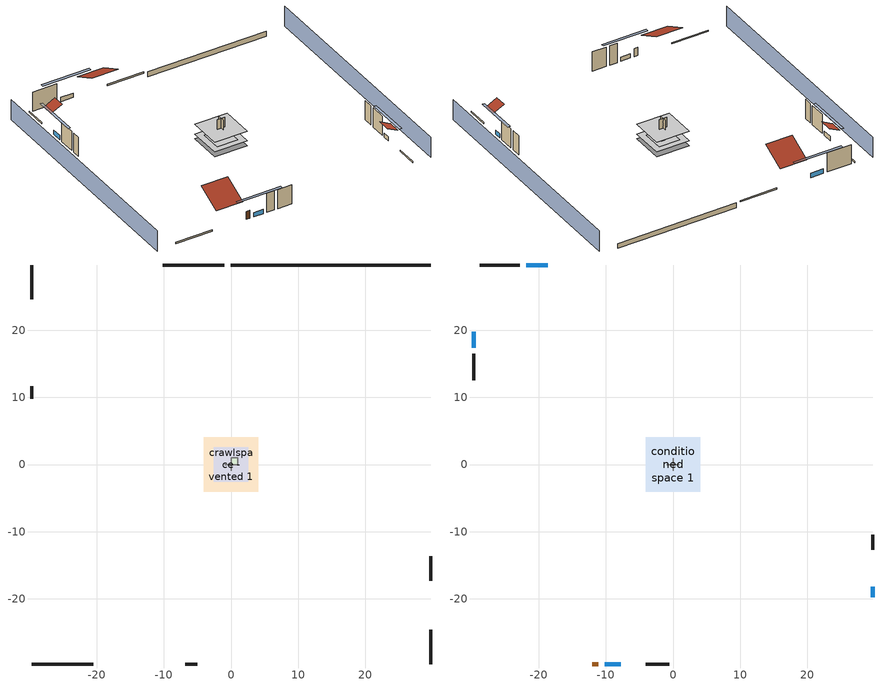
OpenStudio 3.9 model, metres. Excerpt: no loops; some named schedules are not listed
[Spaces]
garage 1
 floor foundation (Slab1 construction): -2.59,-2.59 -2.59,2.59 2.59,2.59 2.59,-2.59 z0
 wall outside (Wall1 construction): 29.69,-17.3 29.69,-13.64 z0.3:5.18
 wall outside (Wall2 construction): -6.82,-29.69 -4.99,-29.69 z0.3:5.18
 wall outside (Wall9 construction): -29.69,11.62 -29.69,9.79 z0.3:5.18
 wall to conditioned space 1 (Wall5 construction Reversed): 0.91,0 -0.91,0 z0.3:5.18
 wall to conditioned space 1 (Wall6 construction Reversed): 0,0.91 0,-0.91 z0.3:5.18
crawlspace - vented 1
 floor foundation (Slab2 construction): -4.05,-4.05 -4.05,4.05 4.05,4.05 4.05,-4.05 z-0.91
 wall outside (RimJoist1 construction): -0.99,29.69 -10.16,29.69 z0.3:0.61
 wall outside (RimJoist2 construction): 29.69,-29.69 29.69,-24.6 z0.3:0.61
 wall outside (RimJoist3 construction): -29.69,-29.69 -20.52,-29.69 z0.3:0.61
 wall outside (RimJoist4 construction): -29.69,29.69 -29.69,24.6 z0.3:0.61
 wall foundation (FoundationWall1 construction): 29.69,29.69 -0.06,29.69 z-0.91:0.3
furnace airloop ret air space
 floor adiabatic (AdiabaticConst): 0,0 0,1 1,1 1,0 z0
 wall adiabatic (AdiabaticConst): 0,1 0,0 1,0 1,1 0,1 z0:1
 ceiling adiabatic (AdiabaticConst): 1,0 1,1 0,1 0,0 z1
conditioned space 1
 floor to crawlspace - vented 1 (Floor1 construction): -4.05,-4.05 -4.05,4.05 4.05,4.05 4.05,-4.05 z0.3
 floor to garage 1 (Floor2 construction): -2.59,-2.59 -2.59,2.59 2.59,2.59 2.59,-2.59 z0.3
 floor adiabatic (AdiabaticFloorConstruction): -4.05,-4.05 -4.05,4.05 4.05,4.05 4.05,-4.05 z2.74
 wall outside (Wall3 construction): -22.79,29.69 -28.76,29.69 z0.3:5.18
 wall outside (Wall4 construction): 29.69,-12.71 29.69,-10.42 z0.3:5.18
 wall outside (Wall7 construction): -4.07,-29.69 -0.59,-29.69 z0.3:5.18
 wall outside (Wall8 construction): -29.69,16.45 -29.69,12.54 z0.3:5.18
 wall outside (AdiabaticWallConstruction): -18.66,29.69 -21.86,29.69 / -29.69,19.76 -29.69,17.37 z0.3:1.39; 29.69,-19.76 29.69,-18.23 z0.3:1.3; -10.18,-29.69 -7.75,-29.69 z0.3:1.36
 wall outside (AdiabaticWallConstruction 1): -12.02,-29.69 -11.1,-29.69 z0.3:2.34
 window (WindowConstruction): -18.66,29.69 -21.86,29.69 z0.3:1.39
 window (WindowConstruction 1): 29.69,-19.76 29.69,-18.23 z0.3:1.3
 window (WindowConstruction 2): -10.18,-29.69 -7.75,-29.69 z0.3:1.36
 window (WindowConstruction 3): -29.69,19.76 -29.69,17.38 z0.3:1.39
 door (Door): -12.02,-29.69 -11.11,-29.69 z0.3:2.34
 ceiling adiabatic (AdiabaticFloorConstruction): 4.05,-4.05 4.05,4.05 -4.05,4.05 -4.05,-4.05 z2.74
 roof outside (Roof1 construction): -17.73,29.69,5.18 -17.73,23.75,8.15 -11.09,23.75,8.15 -11.09,29.69,5.18
 roof outside (Roof2 construction): -12.95,-29.69,5.18 -12.95,-23.75,8.15 -19.59,-23.75,8.15 -19.59,-29.69,5.18
 roof outside (Roof3 construction): 29.69,-20.69,5.18 27.02,-20.69,6.52 27.02,-23.67,6.52 29.69,-23.67,5.18
 roof outside (Roof4 construction): -29.69,20.69,5.18 -27.02,20.69,6.52 -27.02,23.67,6.52 -29.69,23.67,5.18
shading: -34.26,29.69 -34.26,-29.69 / 34.26,-29.69 34.26,29.69 z0:5.18; -26.26,29.69 -14.26,29.69 -14.26,30.3 -26.26,30.3 z5.79; 29.69,-13.83 29.69,-24.16 30.3,-24.16 30.3,-13.83 z5.7; -3.35,-29.69 -14.57,-29.69 -14.57,-30.3 -3.35,-30.3 z5.76; -29.69,12.98 -29.69,24.16 -30.3,24.16 -30.3,12.98 z5.79
[Site]
Portland Intl Arpt_OR: Latitude {deg}=45.59; Longitude {deg}=-122.6; Time Zone {hr}=-8; Elevation {m}=33; Terrain=Suburbs; Keep Site Location Information=Yes
[Site:GroundTemperature:Shallow]
10.2558, 8.96328, 8.85977, 9.47314, 11.9355, 14.3863, 16.5111, 17.8571, 17.9714, 16.8767, 14.8061, 12.4304
[Site:WaterMainsTemperature]
Calculation Method=Schedule; Temperature Schedule=mains temperature schedule
[Building]
Building 1
[Material] Roughness=Rough
Name | Thickness {m} | Conductivity {W/m-K} | Density {kg/m3} | Specific Heat {J/kg-K} | Thermal Absorptance | Solar Absorptance | Visible Absorptance
asphalt or fiberglass shingles | 0.00635 | 0.162714 | 1121.4 | 1465.45 | 0.9 | 0.85 | 0.85
osb sheathing 0.75 in. | 0.01905 | 0.115458 | 512.64 | 1214.23 | 0.9 | 0.7 | 0.7
roof stud and cavity | 0.2032 | 0.150237 | 78.34581 | 1123.46 | 0.9 | 0.7 | 0.7
gypsum board | 0.0127 | 0.160291 | 801 | 837.4 | 0.9 | 0.6 | 0.6
stucco | 0.0254 | 0.649125 | 1281.6 | 879.27 | 0.9 | 0.5 | 0.5
osb sheathing 0.5 in. | 0.0127 | 0.115458 | 512.64 | 1214.23 | 0.9 | 0.7 | 0.7
wall stud and cavity | 0.1397 | 0.348569 | 139.0536 | 1170.24 | 0.9 | 0.6 | 0.6
wall stud and cavity 1 | 0.1397 | 0.556315 | 139.0536 | 1170.24 | 0.9 | 0.7 | 0.7
osb sheathing 0.5 in. 1; osb sheathing 0.5 in. 2 | 0.0127 | 0.115458 | 512.64 | 1214.23
wall stud and cavity 2 | 0.1397 | 0.680805 | 139.0536 | 1170.24 | 0.9 | 0.7 | 0.7
rim joist stud and cavity | 0.0508 | 0.180225 | 50.32683 | 1063.81 | 0.9 | 0.6 | 0.6
floor stud and cavity | 0.1397 | 0.923637 | 92.3553 | 1139.71 | 0.9 | 0.7 | 0.7
floor covering | 0.0127 | 0.0433444 | 54.468 | 1339.84 | 0.9 | 0.6 | 0.6
concrete 4.0 in. | 0.1016 | 1.803125 | 2242.8 | 837.4 | 0.9 | 0.7 | 0.7
concrete 8.0 in. | 0.2032 | 1.803125 | 2242.8 | 837.4 | 0.9 | 0.7 | 0.7
soil 0.5 in. | 0.0127 | 1.3848 | 1842.3 | 418.7 | 0.9 | 0.7 | 0.7
wood siding; wood siding 1 | 0.0254 | 0.102417 | 544.68 | 1172.36
wall rigid ins; floor rigid ins | 0.512978 | 0.029427 | 32.04 | 1214.23 | 0.9 | 0.7 | 0.7
wall stud and cavity 3 | 0.0889 | 0.380278 | 52.3479 | 1209.89 | 0.9 | 0.7 | 0.7
door material | 0.04445 | 0.0612267 | 512.64 | 1214.23 | 0.9 | 0.7 | 0.7
floor stud and cavity 1 | 0.1397 | 1.75129 | 37.0049 | 1207.88 | 0.9 | 0.7 | 0.7
wall stud and cavity 4 | 0.0889 | 0.391764 | 83.0341 | 1211.67 | 0.9 | 0.7 | 0.7
furniture material conditioned space 1; furniture material garage 1 | 0.1524 | 0.115458 | 640.8 | 1214.23 | 0.9 | 0.6 | 0.6
[Construction]
Roof1 construction; Roof2 construction; Roof3 construction; Roof4 construction: asphalt or fiberglass shingles, osb sheathing 0.75 in., roof stud and cavity, gypsum board
Wall1 construction; Wall2 construction: stucco, osb sheathing 0.5 in., wall stud and cavity
Wall3 construction; Wall4 construction: stucco, osb sheathing 0.5 in., wall stud and cavity 1, gypsum board
Wall5 construction Reversed: gypsum board, wall stud and cavity 2, osb sheathing 0.5 in. 1
Wall6 construction Reversed: gypsum board, wall stud and cavity 2, osb sheathing 0.5 in. 2
Wall7 construction; Wall8 construction: stucco, osb sheathing 0.5 in. 2, wall stud and cavity 1, gypsum board
Wall9 construction: stucco, osb sheathing 0.5 in. 2, wall stud and cavity
RimJoist1 construction; RimJoist2 construction; RimJoist3 construction; RimJoist4 construction: stucco, rim joist stud and cavity
Floor1 construction; Floor2 construction: floor stud and cavity, osb sheathing 0.75 in., floor covering
Slab1 construction: concrete 4.0 in.
FoundationWall1 construction: concrete 8.0 in.
Slab2 construction: soil 0.5 in.
WindowConstruction; WindowConstruction 1; WindowConstruction 2; WindowConstruction 3: WindowMaterial
AdiabaticWallConstruction: wood siding, wall rigid ins, wall stud and cavity 3, gypsum board
Door: door material
AdiabaticWallConstruction 1: wood siding 1, wall rigid ins, wall stud and cavity 3, gypsum board
AdiabaticFloorConstruction: floor stud and cavity 1, floor rigid ins, osb sheathing 0.75 in., floor covering
PartitionWallConstruction: gypsum board, wall stud and cavity 4, gypsum board
furniture construction conditioned space 1: furniture material conditioned space 1
furniture construction garage 1: furniture material garage 1
AdiabaticConst: Adiabatic
[WindowMaterial:SimpleGlazingSystem]
WindowMaterial: U-Factor {W/m2-K}=4.76952; Solar Heat Gain Coefficient=0.63
[Material:NoMass]
Adiabatic: Roughness=Rough; Thermal Resistance {m2-K/W}=176.1
[ThermalZone] Multiplier=1; Use Ideal Air Loads=No
Name | Volume {m3} | Thermostat
conditioned space | 384.656 | conditioned space temperature setpoint
garage | 65.242
crawlspace - vented | 79.8535
furnace airloop ret air zone | 1
[Sizing:Zone] Zone Cooling Design Supply Air Temperature Input Method=SupplyAirTemperature; Zone Cooling Design Supply Air Temperature {C}=14; Zone Cooling Design Supply Air Temperature Difference {deltaC}=11.11; Zone Heating Design Supply Air Temperature Input Method=SupplyAirTemperature; Zone Heating Design Supply Air Temperature {C}=40; Zone Heating Design Supply Air Temperature Difference {deltaC}=11.11; Zone Cooling Design Supply Air Humidity Ratio {kg-H2O/kg-air}=0.0085; Zone Heating Design Supply Air Humidity Ratio {kg-H2O/kg-air}=0.008; Cooling Design Air Flow Method=DesignDay; Heating Design Air Flow Method=DesignDay; Account for Dedicated Outdoor Air System=No; Dedicated Outdoor Air System Control Strategy=NeutralSupplyAir; Dedicated Outdoor Air Low Setpoint Temperature for Design {C}=autosize; Dedicated Outdoor Air High Setpoint Temperature for Design {C}=autosize; Zone Load Sizing Method=Sensible Load Only No Latent Load; Zone Latent Cooling Design Supply Air Humidity Ratio Input Method=HumidityRatioDifference; Zone Cooling Design Supply Air Humidity Ratio Difference {kgWater/kgDryAir}=0.005; Zone Latent Heating Design Supply Air Humidity Ratio Input Method=HumidityRatioDifference; Zone Humidification Design Supply Air Humidity Ratio Difference {kgWater/kgDryAir}=0.005; Sizing Option=Coincident
garage; crawlspace - vented; furnace airloop ret air zone
[Space]
Name | Thermal Zone | Volume {m3}
conditioned space 1 | conditioned space | 384.656
garage 1 | garage | 65.242
crawlspace - vented 1 | crawlspace - vented | 79.8535
furnace airloop ret air space | furnace airloop ret air zone
[ThermostatSetpoint:DualSetpoint]
conditioned space temperature setpoint: Heating Setpoint Temperature Schedule=heating setpoint; Cooling Setpoint Temperature Schedule=cooling setpoint; Temperature Difference Between Cutout And Setpoint {deltaC}=0
[Foundation:Kiva] Wall Depth Below Slab {m}=0.2032
Name | Initial Indoor Air Temperature {C} | Wall Height Above Grade {m}
Foundation Kiva 1 | 13.4258 | 0.1016
Foundation Kiva 2 | 8.41658 | 0.3048
[Foundation:Kiva:Settings]
Soil Conductivity {W/m-K}=1.3848; Soil Density {kg/m3}=1842.3; Soil Specific Heat {J/kg-K}=418.7; Ground Solar Absorptivity=0.9; Ground Thermal Absorptivity=0.9; Ground Surface Roughness {m}=0.03; Far-Field Width {m}=40; Deep-Ground Boundary Condition=ZeroFlux; Deep-Ground Depth {m}=40; Minimum Cell Dimension {m}=0.2; Maximum Cell Growth Coefficient=3; Simulation Timestep=Timestep
[SurfaceProperty:ExposedFoundationPerimeter] Exposed Perimeter Calculation Method=TotalExposedPerimeter
Name | Total Exposed Perimeter {m}
Slab1 | 14.6304
Slab2 | 29.74848
[SurfaceProperty:IncidentSolarMultiplier] Incident Solar Multiplier=1; Incident Solar Multiplier Schedule=trans schedule winter=0.85 summer=0.7
Window1; Window2; Window3; Window4
[InternalMass:Definition] Design Level Calculation Method=SurfaceArea
Name | Construction | Surface Area {m2}
partition wall mass | PartitionWallConstruction | 157.749
furniture mass conditioned space 1 | furniture construction conditioned space 1 | 63.09974
furniture mass garage 1 | furniture construction garage 1 | 2.67561
[InternalMass] Multiplier=1
Name | Internal Mass Definition | Space or SpaceType
partition wall mass | partition wall mass | conditioned space 1
furniture mass conditioned space 1 | furniture mass conditioned space 1 | conditioned space 1
furniture mass garage 1 | furniture mass garage 1 | garage 1
[EnergyManagementSystem:Sensor]
Name | Output Variable or Output Meter Index Key | Output Variable or Output Meter
water_heater_T_set | water heater setpoint | Schedule Value
out_pb_s |  | Site Outdoor Air Barometric Pressure
out_wt_s |  | Site Outdoor Air Humidity Ratio
site_vw_s |  | Site Wind Speed
cool_season | cooling season schedule | Schedule Value
furnace_airloop_AH_MFR_s | Node 15 | System Node Mass Flow Rate
furnace_airloop_AH_VFR_s | Node 15 | System Node Current Density Volume Flow Rate
furnace_airloop_AH_Tout_s | Node 15 | System Node Temperature
furnace_airloop_AH_Wout_s | Node 15 | System Node Humidity Ratio
furnace_airloop_RA_T_s | Node 18 | System Node Temperature
furnace_airloop_Ra_W_s | Node 18 | System Node Humidity Ratio
furnace_airloop_0_DZ_T_s | crawlspace - vented | Zone Air Temperature
furnace_airloop_0_DZ_W_s | crawlspace - vented | Zone Mean Air Humidity Ratio
natural_vent_s | natural vent schedule | Schedule Value
htg_sp_s | heating setpoint | Schedule Value
clg_sp_s | cooling setpoint | Schedule Value
mech_vent_range_fan_0_sch_s | mech vent range fan 0 schedule | Schedule Value
mech_vent_bath_fan_0_sch_s | mech vent bath fan 0 schedule | Schedule Value
clothes_dryer_exhaust_0_sch_s | clothes_dryer | Schedule Value
htg_load_cond |  | Heating:EnergyTransfer:Zone:CONDITIONED SPACE
clg_load_cond |  | Cooling:EnergyTransfer:Zone:CONDITIONED SPACE
htg_load_duct |  | Heating:EnergyTransfer:Zone:FURNACE AIRLOOP RET AIR ZONE
clg_load_duct |  | Cooling:EnergyTransfer:Zone:FURNACE AIRLOOP RET AIR ZONE
s_conv | Floor1 | Surface Inside Face Convection Heat Gain Energy
s_ig | Floor1 | Surface Inside Face Internal Gains Radiation Heat Gain Energy
s_sol | Floor1 | Surface Inside Face Solar Radiation Heat Gain Energy
s_lgt | Floor1 | Surface Inside Face Lights Radiation Heat Gain Energy
s_surf | Floor1 | Surface Inside Face Net Surface Thermal Radiation Heat Gain Energy
s_conv_1 | Floor2 | Surface Inside Face Convection Heat Gain Energy
s_ig_1 | Floor2 | Surface Inside Face Internal Gains Radiation Heat Gain Energy
s_sol_1 | Floor2 | Surface Inside Face Solar Radiation Heat Gain Energy
s_lgt_1 | Floor2 | Surface Inside Face Lights Radiation Heat Gain Energy
s_surf_1 | Floor2 | Surface Inside Face Net Surface Thermal Radiation Heat Gain Energy
s_conv_2 | inferred conditioned ceiling | Surface Inside Face Convection Heat Gain Energy
s_ig_2 | inferred conditioned ceiling | Surface Inside Face Internal Gains Radiation Heat Gain Energy
s_sol_2 | inferred conditioned ceiling | Surface Inside Face Solar Radiation Heat Gain Energy
s_lgt_2 | inferred conditioned ceiling | Surface Inside Face Lights Radiation Heat Gain Energy
s_surf_2 | inferred conditioned ceiling | Surface Inside Face Net Surface Thermal Radiation Heat Gain Energy
s_conv_3 | inferred conditioned floor | Surface Inside Face Convection Heat Gain Energy
s_ig_3 | inferred conditioned floor | Surface Inside Face Internal Gains Radiation Heat Gain Energy
s_sol_3 | inferred conditioned floor | Surface Inside Face Solar Radiation Heat Gain Energy
s_lgt_3 | inferred conditioned floor | Surface Inside Face Lights Radiation Heat Gain Energy
s_surf_3 | inferred conditioned floor | Surface Inside Face Net Surface Thermal Radiation Heat Gain Energy
s_conv_4 | Roof1 | Surface Inside Face Convection Heat Gain Energy
s_ig_4 | Roof1 | Surface Inside Face Internal Gains Radiation Heat Gain Energy
s_sol_4 | Roof1 | Surface Inside Face Solar Radiation Heat Gain Energy
s_lgt_4 | Roof1 | Surface Inside Face Lights Radiation Heat Gain Energy
s_surf_4 | Roof1 | Surface Inside Face Net Surface Thermal Radiation Heat Gain Energy
s_conv_5 | Roof2 | Surface Inside Face Convection Heat Gain Energy
s_ig_5 | Roof2 | Surface Inside Face Internal Gains Radiation Heat Gain Energy
s_sol_5 | Roof2 | Surface Inside Face Solar Radiation Heat Gain Energy
s_lgt_5 | Roof2 | Surface Inside Face Lights Radiation Heat Gain Energy
s_surf_5 | Roof2 | Surface Inside Face Net Surface Thermal Radiation Heat Gain Energy
s_conv_6 | Roof3 | Surface Inside Face Convection Heat Gain Energy
s_ig_6 | Roof3 | Surface Inside Face Internal Gains Radiation Heat Gain Energy
s_sol_6 | Roof3 | Surface Inside Face Solar Radiation Heat Gain Energy
s_lgt_6 | Roof3 | Surface Inside Face Lights Radiation Heat Gain Energy
s_surf_6 | Roof3 | Surface Inside Face Net Surface Thermal Radiation Heat Gain Energy
s_conv_7 | Roof4 | Surface Inside Face Convection Heat Gain Energy
s_ig_7 | Roof4 | Surface Inside Face Internal Gains Radiation Heat Gain Energy
s_sol_7 | Roof4 | Surface Inside Face Solar Radiation Heat Gain Energy
s_lgt_7 | Roof4 | Surface Inside Face Lights Radiation Heat Gain Energy
s_surf_7 | Roof4 | Surface Inside Face Net Surface Thermal Radiation Heat Gain Energy
ss_sol | Door1 | Surface Inside Face Solar Radiation Heat Gain Energy
ss_lgt | Door1 | Surface Inside Face Lights Radiation Heat Gain Energy
ss_conv | Door1 | Surface Inside Face Convection Heat Gain Energy
ss_ig | Door1 | Surface Inside Face Internal Gains Radiation Heat Gain Energy
ss_surf | Door1 | Surface Inside Face Net Surface Thermal Radiation Heat Gain Energy
ss_conv_1 | Window1 | Surface Inside Face Convection Heat Gain Energy
ss_ig_1 | Window1 | Surface Inside Face Internal Gains Radiation Heat Gain Energy
ss_surf_1 | Window1 | Surface Inside Face Net Surface Thermal Radiation Heat Gain Energy
ss_trans_in | Window1 | Surface Window Transmitted Solar Radiation Rate
ss_back_out | Window1 | Surface Window Shortwave from Zone Back Out Window Heat Transfer Rate
ss_trans_out | Window1 | Surface Inside Face Initial Transmitted Diffuse Transmitted Out Window Solar Radiation Rate
ss_conv_2 | Window2 | Surface Inside Face Convection Heat Gain Energy
ss_ig_2 | Window2 | Surface Inside Face Internal Gains Radiation Heat Gain Energy
ss_surf_2 | Window2 | Surface Inside Face Net Surface Thermal Radiation Heat Gain Energy
ss_trans_in_1 | Window2 | Surface Window Transmitted Solar Radiation Rate
ss_back_out_1 | Window2 | Surface Window Shortwave from Zone Back Out Window Heat Transfer Rate
ss_trans_out_1 | Window2 | Surface Inside Face Initial Transmitted Diffuse Transmitted Out Window Solar Radiation Rate
ss_conv_3 | Window3 | Surface Inside Face Convection Heat Gain Energy
ss_ig_3 | Window3 | Surface Inside Face Internal Gains Radiation Heat Gain Energy
ss_surf_3 | Window3 | Surface Inside Face Net Surface Thermal Radiation Heat Gain Energy
ss_trans_in_2 | Window3 | Surface Window Transmitted Solar Radiation Rate
ss_back_out_2 | Window3 | Surface Window Shortwave from Zone Back Out Window Heat Transfer Rate
ss_trans_out_2 | Window3 | Surface Inside Face Initial Transmitted Diffuse Transmitted Out Window Solar Radiation Rate
ss_conv_4 | Window4 | Surface Inside Face Convection Heat Gain Energy
[OtherEquipment:Definition] Design Level Calculation Method=EquipmentLevel
Name | Design Level {W} | Fraction Latent | Fraction Radiant | Fraction Lost
water heater sens; furnace airloop_0 SupSensLkToCond; furnace airloop_0 SupCondToLv; furnace airloop_0 RetCondToRP; furnace airloop_0 RetSensLkToRP; furnace airloop_0 SupCondToDZ; furnace airloop_0 RetCondToDZ; furnace airloop_0 SupSensLkToDZ; mech vent house fan sensible load | 0 | 0 | 0 | 0
water heater lat; furnace airloop_0 SupLatLkToCond; furnace airloop_0 RetLatLkToRP; furnace airloop_0 SupLatLkToDZ; mech vent house fan latent load | 0 | 1 | 0 | 0
water heater energy adjustment1 | 0.01 | 0 | 0 | 1
clothes dryer 2 | 4211.49 | 0.015 | 0.081 | 0.85
cooking range 2 | 2052.85 | 0.16 | 0.384 | 0.2
general water use sensible | -43.4886 | 0 | 0.6 | 0
general water use latent | 44.1266 | 1 | 0 | 0
[OtherEquipment]
Name | Other Equipment Definition | Space or SpaceType | Schedule | Fuel Type
water heater sens | water heater sens | conditioned space 1 | Always On Discrete
water heater lat | water heater lat | conditioned space 1 | Always On Discrete
water heater energy adjustment1 | water heater energy adjustment1 | conditioned space 1 | Always On Discrete | Electricity
clothes dryer 1 | clothes dryer 2 | conditioned space 1 | clothes_dryer | NaturalGas
cooking range 1 | cooking range 2 | conditioned space 1 | cooking_range | NaturalGas
general water use sensible | general water use sensible | conditioned space 1 | general water use schedule
general water use latent | general water use latent | conditioned space 1 | general water use schedule
furnace airloop_0 SupSensLkToCond | furnace airloop_0 SupSensLkToCond | conditioned space 1 | Always On Discrete
furnace airloop_0 SupLatLkToCond | furnace airloop_0 SupLatLkToCond | conditioned space 1 | Always On Discrete
furnace airloop_0 SupCondToLv | furnace airloop_0 SupCondToLv | conditioned space 1 | Always On Discrete
furnace airloop_0 RetCondToRP | furnace airloop_0 RetCondToRP | furnace airloop ret air space | Always On Discrete
furnace airloop_0 RetSensLkToRP | furnace airloop_0 RetSensLkToRP | furnace airloop ret air space | Always On Discrete
furnace airloop_0 RetLatLkToRP | furnace airloop_0 RetLatLkToRP | furnace airloop ret air space | Always On Discrete
furnace airloop_0 SupCondToDZ | furnace airloop_0 SupCondToDZ | crawlspace - vented 1 | Always On Discrete
furnace airloop_0 RetCondToDZ | furnace airloop_0 RetCondToDZ | crawlspace - vented 1 | Always On Discrete
furnace airloop_0 SupSensLkToDZ | furnace airloop_0 SupSensLkToDZ | crawlspace - vented 1 | Always On Discrete
furnace airloop_0 SupLatLkToDZ | furnace airloop_0 SupLatLkToDZ | crawlspace - vented 1 | Always On Discrete
mech vent house fan sensible load | mech vent house fan sensible load | conditioned space 1 | Always On Discrete
mech vent house fan latent load | mech vent house fan latent load | conditioned space 1 | Always On Discrete
[ElectricEquipment:Definition] Design Level Calculation Method=EquipmentLevel
Name | Design Level {W} | Fraction Latent | Fraction Radiant | Fraction Lost
clothes washer | 332.414 | 0.03 | 0.162 | 0.7
clothes dryer | 317.007 | 0.015 | 0.081 | 0.85
dishwasher | 315.472 | 0.3 | 0.18 | 0.4
fridge | 46.9578 | 0 | 0.6 | 0
freezer | 194.914 | 0 | 0.6 | 0
cooking range | 70.0463 | 0.16 | 0.384 | 0.2
misc tv | 194.881 | 0 | 0.6 | 0
misc plug loads | 159.541 | 0.021 | 0.558 | 0.049
whole house fan; mech vent house fan | 0 | 0 | 0 | 1
mech vent house fan cfis | 0 | 0 | 0 | 0
mech vent range fan 0 | 30 | 0 | 0 | 1
mech vent bath fan 0 | 15 | 0 | 0 | 1
[ElectricEquipment]
Name | Electric Equipment Definition | Space or SpaceType | Schedule
clothes washer | clothes washer | conditioned space 1 | clothes_washer
clothes dryer | clothes dryer | conditioned space 1 | clothes_dryer
dishwasher | dishwasher | conditioned space 1 | dishwasher
fridge | fridge | conditioned space 1 | fridge schedule
freezer | freezer | garage 1 | freezer schedule
cooking range | cooking range | conditioned space 1 | cooking_range
misc tv | misc tv | conditioned space 1 | plug_loads_tv
misc plug loads | misc plug loads | conditioned space 1 | plug_loads_other
whole house fan | whole house fan | conditioned space 1 | Always On Discrete
mech vent house fan | mech vent house fan | conditioned space 1 | mech vent house fan schedule
mech vent house fan cfis | mech vent house fan cfis | conditioned space 1 | mech vent house fan cfis schedule
mech vent range fan 0 | mech vent range fan 0 | conditioned space 1 | mech vent range fan 0 schedule
mech vent bath fan 0 | mech vent bath fan 0 | conditioned space 1 | mech vent bath fan 0 schedule
[WaterUse:Equipment:Definition]
Name | Peak Flow Rate {m3/s}
clothes washer | 2.03719e-06
dishwasher | 5.41948e-06
[Lights:Definition] Design Level Calculation Method=LightingLevel; Fraction Radiant=0.6; Fraction Visible=0.2; Return Air Fraction=0
Name | Lighting Level {W}
interior lighting | 227.872
garage lighting | 7.9887
[Lights] Fraction Replaceable=1
Name | Lights Definition | Space or SpaceType | Schedule
interior lighting | interior lighting | conditioned space 1 | lighting_interior
garage lighting | garage lighting | garage 1 | lighting_garage
[Exterior:Lights:Definition]
exterior lighting: Design Level {W}=7.09205
[Exterior:Lights]
exterior lighting: Exterior Lights Definition=exterior lighting; Schedule=exterior lighting schedule
[People:Definition]
occupants: Number of People Calculation Method=People; Number of People {people}=2; Fraction Radiant=0.314171; Sensible Heat Fraction=0.56303; Carbon Dioxide Generation Rate {m3/s-W}=0; Enable ASHRAE 55 Comfort Warnings=No; Mean Radiant Temperature Calculation Type=EnclosureAveraged
[People]
occupants: People Definition=occupants; Space or SpaceType=conditioned space 1; Number of People Schedule=occupants; Activity Level Schedule=occupants activity schedule; Multiplier=1
[ZoneMixing] Schedule=Always On Continuous; Design Flow Rate Calculation Method=Flow/Zone; Design Flow Rate {m3/s}=0
Name | Zone or Space | Source Zone or Space
furnace airloop_0 ZoneMixDZToCond mix | conditioned space | crawlspace - vented
furnace airloop_0 ZoneMixCondToDZ mix | crawlspace - vented | conditioned space
[SpaceInfiltration:DesignFlowRate] Schedule=Always On Discrete
Name | Space or SpaceType | Design Flow Rate Calculation Method | Design Flow Rate {m3/s} | Air Changes per Hour {1/hr} | Constant Term Coefficient | Temperature Term Coefficient | Velocity Term Coefficient | Velocity Squared Term Coefficient
natural vent flow; whole house fan flow; infil flow | conditioned space 1 | Flow/Space | 0
infil crawlspace - vented 1 | crawlspace - vented 1 | AirChanges/Hour |  | 2.6013 | 1 | 0 | 0 | 0
crawlspace_vented 1 duct leakage imbalance infil flow | crawlspace - vented 1 | Flow/Space | 0
[SpaceInfiltration:EffectiveLeakageArea]
infil garage 1: Space or SpaceType=garage 1; Schedule=Always On Discrete; Effective Air Leakage Area {cm2}=203.878; Stack Coefficient=0.000129147; Wind Coefficient=4.64657e-05
